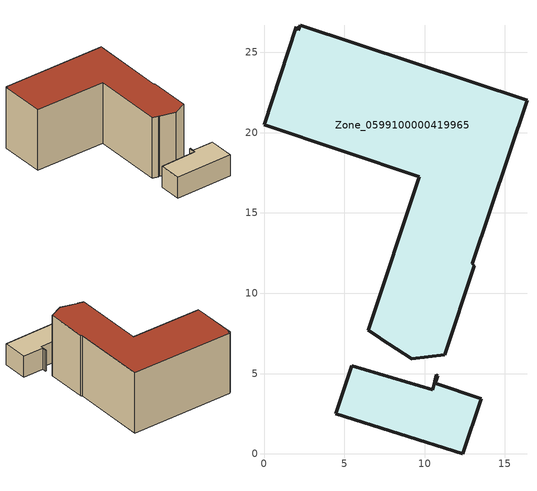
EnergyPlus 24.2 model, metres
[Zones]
Zone_0599100000419965
 floor ground (C_G): 7.26,7.18 7.2,7.22 6.48,7.69 9.65,17.26 0,20.5 2.02,26.59 2.13,26.37 2.25,26.7 16.37,22.02 12.98,11.84 13.08,11.71 11.24,6.16 9.19,5.93 z0; 10.5,3.99 10.73,4.93 10.82,4.87 10.67,4.39 13.52,3.43 12.37,0 4.47,2.5 5.46,5.5 z0
 wall outside (C_F): 9.65,17.26 6.48,7.69 7.2,7.22 7.26,7.18 9.19,5.93 11.24,6.16 13.08,11.71 12.98,11.84 16.37,22.02 2.25,26.7 2.13,26.37 2.02,26.59 0,20.5 9.65,17.26 z0:8.92; 10.5,3.99 5.46,5.5 4.47,2.5 12.37,0 13.52,3.43 10.67,4.39 10.82,4.87 10.73,4.93 10.5,3.99 z0:3.08; 10.73,4.93 10.5,3.99 5.46,5.5 4.47,2.5 12.37,0 13.52,3.43 10.67,4.39 10.82,4.87 z3.08
 roof outside (C_R): 9.19,5.93 11.24,6.16 13.08,11.71 12.98,11.84 16.37,22.02 2.25,26.7 2.13,26.37 2.02,26.59 0,20.5 9.65,17.26 6.48,7.69 7.2,7.22 7.26,7.18 z8.92
[BUILDING]
Pand.0599100000419965: North Axis=0; Terrain=City; Loads Convergence Tolerance Value=0.04; Temperature Convergence Tolerance Value=0.4; Solar Distribution=FullExterior; Maximum Number of Warmup Days=25; Minimum Number of Warmup Days=1
[Site:Location]
Rotterdam.The.Hague.AP_ZH_NLD Design_Conditions: Latitude=51.96; Longitude=4.45; Time Zone=1; Elevation=-4.5
[SITE:GROUNDTEMPERATURE:BUILDINGSURFACE]
18, 18, 18, 18, 18, 18, 18, 18, 18, 18, 18, 18
[MATERIAL] Thermal Absorptance=0.9; Solar Absorptance=0.7; Visible Absorptance=0.7
Name | Roughness | Thickness | Conductivity | Density | Specific Heat
G.D.1992-2005 | MediumSmooth | 0.15 | 0.06 | 540 | 1210
F.D.1992-2005 | Rough | 0.3 | 0.12 | 1920 | 840
R.D.1992-2005 | MediumRough | 0.2 | 0.08 | 1500 | 1000
[CONSTRUCTION]
C_G: G.D.1992-2005
C_F: F.D.1992-2005
C_R: R.D.1992-2005
[ZONE]
Zone_0599100000419965: Type=1; Multiplier=1; Ceiling Height=Autocalculate; Volume=Autocalculate; Floor Area=autocalculate; Part of Total Floor Area=Yes
[ZONEINFILTRATION:DESIGNFLOWRATE]
Infil_Zone_0599100000419965: Zone or ZoneList or Space or SpaceList=Zone_0599100000419965; Schedule=AlwaysOn; Design Flow Rate Calculation Method=Flow/Area; Flow Rate per Floor Area=0.0021; Constant Term Coefficient=1; Temperature Term Coefficient=0; Velocity Term Coefficient=0; Velocity Squared Term Coefficient=0
[HVACTEMPLATE:ZONE:IDEALLOADSAIRSYSTEM]
Zone_0599100000419965: Maximum Heating Supply Air Temperature=50; Minimum Cooling Supply Air Temperature=13; Maximum Heating Supply Air Humidity Ratio=0.0156; Minimum Cooling Supply Air Humidity Ratio=0.0077; Heating Limit=NoLimit; Cooling Limit=NoLimit; Dehumidification Control Type=ConstantSensibleHeatRatio; Cooling Sensible Heat Ratio=0.7; Dehumidification Setpoint=60; Humidification Control Type=None; Humidification Setpoint=30; Outdoor Air Method=None; Outdoor Air Flow Rate per Person=0.00944; Outdoor Air Flow Rate per Zone Floor Area=0; Outdoor Air Flow Rate per Zone=0; Demand Controlled Ventilation Type=None; Outdoor Air Economizer Type=NoEconomizer; Heat Recovery Type=None; Sensible Heat Recovery Effectiveness=0.7; Latent Heat Recovery Effectiveness=0.65
[ZONECONTROL:THERMOSTAT]
ThermostatControl_Zone_0599100000419965: Zone or ZoneList=Zone_0599100000419965; Control Type Schedule=DualSetpointControlType; Control 1=Thermostat_Zone_0599100000419965; Temperature Difference Between Cutout And Setpoint=0
[THERMOSTATSETPOINT:DUALSETPOINT]
Thermostat_Zone_0599100000419965: Heating Setpoint Temperature Schedule=HeatingSetpoint_Zone_0599100000419965; Cooling Setpoint Temperature Schedule=CoolingSetpoint_Zone_0599100000419965
[SCHEDULE:COMPACT]
HeatingSetpoint_Zone_0599100000419965: Through: 12/31, For: AllDays, Until: 24:00, 21
CoolingSetpoint_Zone_0599100000419965: Through: 12/31, For: AllDays, Until: 24:00, 24
DualSetpointControlType: Through: 12/31, For: AllDays, Until: 24:00, 4
AlwaysOn: Through: 12/31, For: AllDays, Until: 24:00, 1
